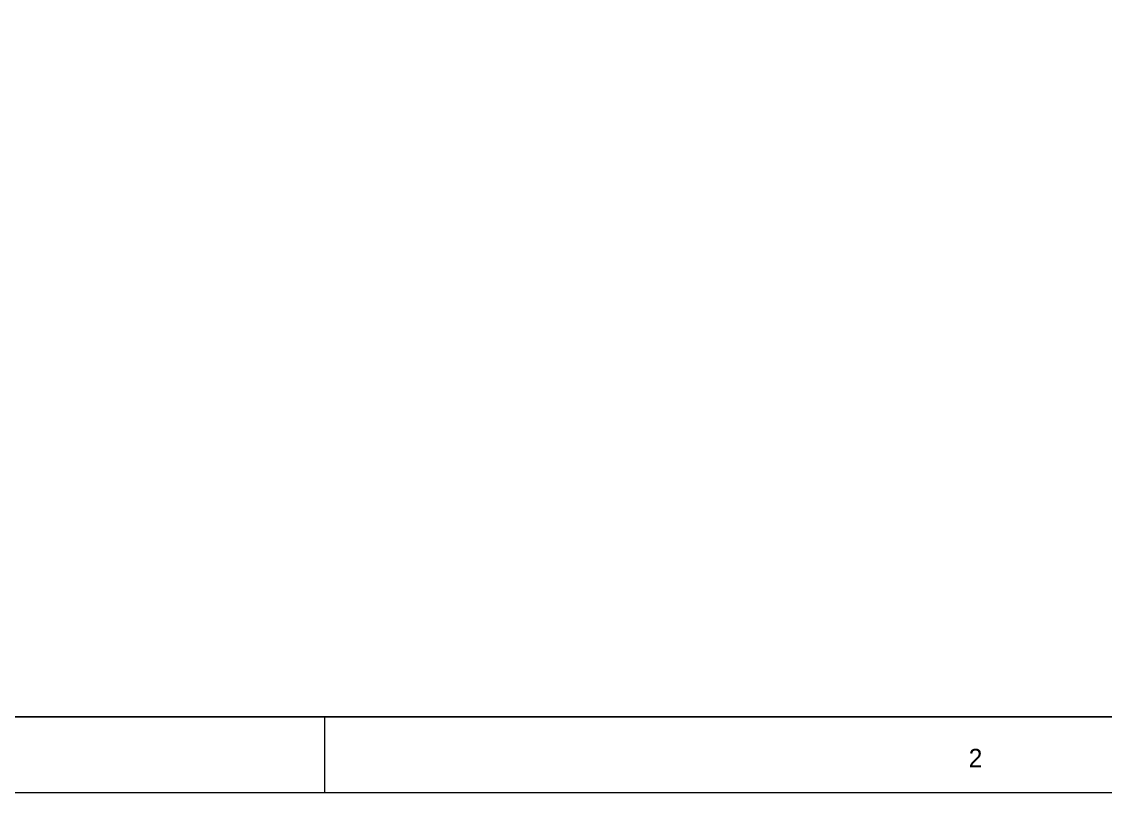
# Model space of a CAD drawing. Header units: millimetres. Extents: x 0 to 20.9, y 0 to 9.5.
# Drawn here: x 2.68 to 5.534, y -0.002 to 2.031 of the extents above; entities that cross this region are included whole.
import ezdxf

# ---------------------------------------------------------------- set-up
doc = ezdxf.new("R2010")
doc.units = ezdxf.units.MM
doc.header["$MEASUREMENT"] = 0
doc.layers.add('Sheet', color=255, linetype='Continuous')

msp = doc.modelspace()

# ---------------------------------------------------------------- linework, layer by layer
at = {"layer": 'Sheet', "const_width": 0.0039}
for points in [[(0.0008, 9.5), (0.0008, 0), (20.8661, 0), (20.8661, 9.5), (0.0008, 9.5), (0.0008, 9.5)], [(0.0008, 9.5), (20.8661, 9.5), (20.8661, 0), (0.0008, 0), (0.0008, 9.5)], [(0.2005, 9.2995), (0.2005, 0.1997), (20.6665, 0.1997), (20.6665, 9.2995), (0.2005, 9.2995), (0.2005, 9.2995)], [(0.2005, 9.2995), (20.6665, 9.2995), (20.6665, 0.1997), (0.2005, 0.1997), (0.2005, 9.2995)]]:
    msp.add_lwpolyline(points, close=True, dxfattribs=at)
msp.add_lwpolyline([(3.4781, 0), (3.4781, 0.1997)], dxfattribs=at)

# ---------------------------------------------------------------- texts
at = {"layer": 'Sheet'}
msp.add_text('2', height=0.0485, dxfattribs=at).set_placement((5.1743, 0.0668))

doc.saveas('drawing.dxf')
